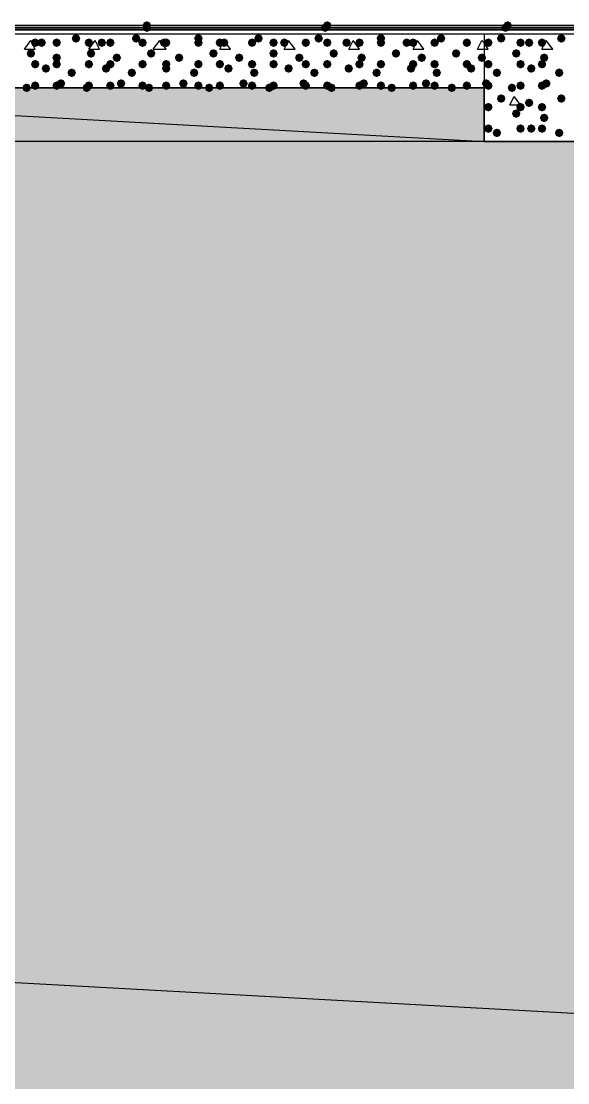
# Model space of a CAD drawing. Header units: millimetres. Extents: x 0 to 420, y 0 to 297.
# Drawn here: x 334.12 to 344.89, y 205.51 to 226.44 of the extents above; entities that cross this region are included whole.
import ezdxf

# ---------------------------------------------------------------- set-up
doc = ezdxf.new("R2010")
doc.units = ezdxf.units.MM
doc.layers.get('0').update_dxf_attribs({"linetype": 'CONTINUOUS'})

msp = doc.modelspace()

# ---------------------------------------------------------------- hatches: boundary and pattern name
at = {"true_color": 0x0000fe}
for points in [[(336.677, 226.356333), (336.652129, 226.296537), (336.592333, 226.271667), (336.532537, 226.296537), (336.507667, 226.356333), (336.532537, 226.416129), (336.592333, 226.441), (336.652129, 226.416129)], [(340.233, 226.356333), (340.208129, 226.296537), (340.148333, 226.271667), (340.088538, 226.296537), (340.063667, 226.356333), (340.088537, 226.416129), (340.148333, 226.441), (340.208129, 226.416129)], [(343.789, 226.356333), (343.764129, 226.296537), (343.704333, 226.271667), (343.644537, 226.296537), (343.619667, 226.356333), (343.644537, 226.416129), (343.704333, 226.441), (343.764129, 226.416129)], [(336.677, 226.314), (336.652129, 226.254204), (336.592333, 226.229333), (336.532537, 226.254204), (336.507667, 226.314), (336.532537, 226.373796), (336.592333, 226.398667), (336.652129, 226.373796)], [(336.677, 226.314), (336.652129, 226.254204), (336.592333, 226.229333), (336.532537, 226.254204), (336.507667, 226.314), (336.532537, 226.373796), (336.592333, 226.398667), (336.652129, 226.373796)], [(336.677, 226.314), (336.652129, 226.254204), (336.592333, 226.229333), (336.532537, 226.254204), (336.507667, 226.314), (336.532537, 226.373796), (336.592333, 226.398667), (336.652129, 226.373796)], [(340.190667, 226.314), (340.165796, 226.254204), (340.106, 226.229333), (340.046204, 226.254204), (340.021333, 226.314), (340.046204, 226.373796), (340.106, 226.398667), (340.165796, 226.373796)], [(340.190667, 226.314), (340.165796, 226.254204), (340.106, 226.229333), (340.046204, 226.254204), (340.021333, 226.314), (340.046204, 226.373796), (340.106, 226.398667), (340.165796, 226.373796)], [(340.190667, 226.314), (340.165796, 226.254204), (340.106, 226.229333), (340.046204, 226.254204), (340.021333, 226.314), (340.046204, 226.373796), (340.106, 226.398667), (340.165796, 226.373796)], [(343.746667, 226.314), (343.721796, 226.254204), (343.662, 226.229333), (343.602204, 226.254204), (343.577333, 226.314), (343.602204, 226.373796), (343.662, 226.398667), (343.721796, 226.373796)], [(343.746667, 226.314), (343.721796, 226.254204), (343.662, 226.229333), (343.602204, 226.254204), (343.577333, 226.314), (343.602204, 226.373796), (343.662, 226.398667), (343.721796, 226.373796)], [(343.746667, 226.314), (343.721796, 226.254204), (343.662, 226.229333), (343.602204, 226.254204), (343.577333, 226.314), (343.602204, 226.373796), (343.662, 226.398667), (343.721796, 226.373796)]]:
    msp.add_hatch(color=0, dxfattribs=at).paths.add_polyline_path(points, flags=0)
at = {"true_color": 0x000007}
h = msp.add_hatch(color=0, dxfattribs=at)
h.paths.add_polyline_path([(32.342667, 226.271667), (32.342667, 226.314)], flags=0)
h.paths.add_polyline_path([(32.342667, 226.271667), (32.342667, 226.314), (380.788333, 226.271667)], flags=0)
h.paths.add_polyline_path([(32.342667, 226.314), (380.788333, 226.271667), (380.788333, 226.314)], flags=0)
at = {"true_color": 0x000008}
for points in [[(334.475667, 226.017667), (334.450796, 225.957871), (334.391, 225.933), (334.331204, 225.957871), (334.306333, 226.017667), (334.331204, 226.077462), (334.391, 226.102333), (334.450796, 226.077463)], [(334.602667, 226.017667), (334.577796, 225.957871), (334.518, 225.933), (334.458204, 225.957871), (334.433333, 226.017667), (334.458204, 226.077462), (334.518, 226.102333), (334.577796, 226.077463)], [(334.899, 226.017667), (334.874129, 225.957871), (334.814333, 225.933), (334.754537, 225.957871), (334.729667, 226.017667), (334.754537, 226.077462), (334.814333, 226.102333), (334.874129, 226.077463)], [(335.28, 226.102333), (335.255129, 226.042537), (335.195333, 226.017667), (335.135538, 226.042537), (335.110667, 226.102333), (335.135537, 226.162129), (335.195333, 226.187), (335.255129, 226.162129)], [(335.534, 226.017667), (335.509129, 225.957871), (335.449333, 225.933), (335.389537, 225.957871), (335.364667, 226.017667), (335.389537, 226.077462), (335.449333, 226.102333), (335.509129, 226.077463)], [(335.788, 226.017667), (335.763129, 225.957871), (335.703333, 225.933), (335.643537, 225.957871), (335.618667, 226.017667), (335.643537, 226.077462), (335.703333, 226.102333), (335.763129, 226.077463)], [(335.957333, 226.017667), (335.932462, 225.957871), (335.872667, 225.933), (335.812871, 225.957871), (335.788, 226.017667), (335.812871, 226.077462), (335.872667, 226.102333), (335.932462, 226.077463)], [(336.465333, 226.102333), (336.440462, 226.042537), (336.380667, 226.017667), (336.320871, 226.042537), (336.296, 226.102333), (336.320871, 226.162129), (336.380667, 226.187), (336.440462, 226.162129)], [(336.592333, 226.017667), (336.567462, 225.957871), (336.507667, 225.933), (336.447871, 225.957871), (336.423, 226.017667), (336.447871, 226.077462), (336.507667, 226.102333), (336.567462, 226.077463)], [(337.015667, 226.017667), (336.990796, 225.957871), (336.931, 225.933), (336.871204, 225.957871), (336.846333, 226.017667), (336.871204, 226.077462), (336.931, 226.102333), (336.990796, 226.077463)], [(337.058, 226.017667), (337.033129, 225.957871), (336.973333, 225.933), (336.913537, 225.957871), (336.888667, 226.017667), (336.913537, 226.077462), (336.973333, 226.102333), (337.033129, 226.077463)], [(337.693, 226.102333), (337.668129, 226.042537), (337.608333, 226.017667), (337.548537, 226.042537), (337.523667, 226.102333), (337.548537, 226.162129), (337.608333, 226.187), (337.668129, 226.162129)], [(337.693, 226.017667), (337.668129, 225.957871), (337.608333, 225.933), (337.548537, 225.957871), (337.523667, 226.017667), (337.548537, 226.077462), (337.608333, 226.102333), (337.668129, 226.077463)], [(338.116333, 226.017667), (338.091462, 225.957871), (338.031667, 225.933), (337.971871, 225.957871), (337.947, 226.017667), (337.971871, 226.077462), (338.031667, 226.102333), (338.091462, 226.077463)], [(338.201, 226.017667), (338.176129, 225.957871), (338.116333, 225.933), (338.056537, 225.957871), (338.031667, 226.017667), (338.056537, 226.077462), (338.116333, 226.102333), (338.176129, 226.077463)], [(338.751333, 226.017667), (338.726462, 225.957871), (338.666667, 225.933), (338.606871, 225.957871), (338.582, 226.017667), (338.606871, 226.077462), (338.666667, 226.102333), (338.726462, 226.077463)], [(338.878333, 226.102333), (338.853462, 226.042537), (338.793667, 226.017667), (338.733871, 226.042537), (338.709, 226.102333), (338.733871, 226.162129), (338.793667, 226.187), (338.853462, 226.162129)], [(339.174667, 226.017667), (339.149796, 225.957871), (339.09, 225.933), (339.030204, 225.957871), (339.005333, 226.017667), (339.030204, 226.077462), (339.09, 226.102333), (339.149796, 226.077463)], [(339.386333, 226.017667), (339.361463, 225.957871), (339.301667, 225.933), (339.241871, 225.957871), (339.217, 226.017667), (339.241871, 226.077462), (339.301667, 226.102333), (339.361462, 226.077463)], [(339.809667, 226.017667), (339.784796, 225.957871), (339.725, 225.933), (339.665204, 225.957871), (339.640333, 226.017667), (339.665204, 226.077462), (339.725, 226.102333), (339.784796, 226.077463)], [(340.063667, 226.102333), (340.038796, 226.042537), (339.979, 226.017667), (339.919204, 226.042537), (339.894333, 226.102333), (339.919204, 226.162129), (339.979, 226.187), (340.038796, 226.162129)], [(340.233, 226.017667), (340.208129, 225.957871), (340.148333, 225.933), (340.088538, 225.957871), (340.063667, 226.017667), (340.088537, 226.077462), (340.148333, 226.102333), (340.208129, 226.077463)], [(340.614, 226.017667), (340.589129, 225.957871), (340.529333, 225.933), (340.469538, 225.957871), (340.444667, 226.017667), (340.469537, 226.077462), (340.529333, 226.102333), (340.589129, 226.077463)], [(340.868, 226.017667), (340.843129, 225.957871), (340.783333, 225.933), (340.723538, 225.957871), (340.698667, 226.017667), (340.723537, 226.077462), (340.783333, 226.102333), (340.843129, 226.077463)], [(341.291333, 226.102333), (341.266462, 226.042537), (341.206667, 226.017667), (341.146871, 226.042537), (341.122, 226.102333), (341.146871, 226.162129), (341.206667, 226.187), (341.266462, 226.162129)], [(341.291333, 226.017667), (341.266462, 225.957871), (341.206667, 225.933), (341.146871, 225.957871), (341.122, 226.017667), (341.146871, 226.077462), (341.206667, 226.102333), (341.266462, 226.077463)], [(341.799333, 226.017667), (341.774462, 225.957871), (341.714667, 225.933), (341.654871, 225.957871), (341.63, 226.017667), (341.654871, 226.077462), (341.714667, 226.102333), (341.774462, 226.077463)], [(341.926333, 226.017667), (341.901462, 225.957871), (341.841667, 225.933), (341.781871, 225.957871), (341.757, 226.017667), (341.781871, 226.077462), (341.841667, 226.102333), (341.901462, 226.077463)], [(342.349667, 226.017667), (342.324796, 225.957871), (342.265, 225.933), (342.205204, 225.957871), (342.180333, 226.017667), (342.205204, 226.077462), (342.265, 226.102333), (342.324796, 226.077463)], [(342.476667, 226.102333), (342.451796, 226.042537), (342.392, 226.017667), (342.332204, 226.042537), (342.307333, 226.102333), (342.332204, 226.162129), (342.392, 226.187), (342.451796, 226.162129)], [(342.984667, 226.017667), (342.959796, 225.957871), (342.9, 225.933), (342.840204, 225.957871), (342.815333, 226.017667), (342.840204, 226.077462), (342.9, 226.102333), (342.959796, 226.077463)], [(342.984667, 226.017667), (342.959796, 225.957871), (342.9, 225.933), (342.840204, 225.957871), (342.815333, 226.017667), (342.840204, 226.077462), (342.9, 226.102333), (342.959796, 226.077463)], [(334.391, 225.806), (334.366129, 225.746204), (334.306333, 225.721333), (334.246537, 225.746204), (334.221667, 225.806), (334.246537, 225.865796), (334.306333, 225.890667), (334.366129, 225.865796)], [(334.899, 225.721333), (334.874129, 225.661537), (334.814333, 225.636667), (334.754537, 225.661537), (334.729667, 225.721333), (334.754537, 225.781129), (334.814333, 225.806), (334.874129, 225.781129)], [(335.576333, 225.806), (335.551462, 225.746204), (335.491667, 225.721333), (335.431871, 225.746204), (335.407, 225.806), (335.431871, 225.865796), (335.491667, 225.890667), (335.551462, 225.865796)], [(336.084333, 225.721333), (336.059463, 225.661537), (335.999667, 225.636667), (335.939871, 225.661537), (335.915, 225.721333), (335.939871, 225.781129), (335.999667, 225.806), (336.059462, 225.781129)], [(336.761667, 225.806), (336.736796, 225.746204), (336.677, 225.721333), (336.617204, 225.746204), (336.592333, 225.806), (336.617204, 225.865796), (336.677, 225.890667), (336.736796, 225.865796)], [(337.312, 225.721333), (337.287129, 225.661537), (337.227333, 225.636667), (337.167537, 225.661537), (337.142667, 225.721333), (337.167537, 225.781129), (337.227333, 225.806), (337.287129, 225.781129)], [(337.989333, 225.806), (337.964462, 225.746204), (337.904667, 225.721333), (337.844871, 225.746204), (337.82, 225.806), (337.844871, 225.865796), (337.904667, 225.890667), (337.964462, 225.865796)], [(338.497333, 225.721333), (338.472462, 225.661537), (338.412667, 225.636667), (338.352871, 225.661537), (338.328, 225.721333), (338.352871, 225.781129), (338.412667, 225.806), (338.472462, 225.781129)], [(339.174667, 225.806), (339.149796, 225.746204), (339.09, 225.721333), (339.030204, 225.746204), (339.005333, 225.806), (339.030204, 225.865796), (339.09, 225.890667), (339.149796, 225.865796)], [(339.682667, 225.721333), (339.657796, 225.661537), (339.598, 225.636667), (339.538204, 225.661537), (339.513333, 225.721333), (339.538204, 225.781129), (339.598, 225.806), (339.657796, 225.781129)], [(340.36, 225.806), (340.335129, 225.746204), (340.275333, 225.721333), (340.215537, 225.746204), (340.190667, 225.806), (340.215537, 225.865796), (340.275333, 225.890667), (340.335129, 225.865796)], [(340.910333, 225.721333), (340.885463, 225.661537), (340.825667, 225.636667), (340.765871, 225.661537), (340.741, 225.721333), (340.765871, 225.781129), (340.825667, 225.806), (340.885462, 225.781129)], [(341.587667, 225.806), (341.562796, 225.746204), (341.503, 225.721333), (341.443204, 225.746204), (341.418333, 225.806), (341.443204, 225.865796), (341.503, 225.890667), (341.562796, 225.865796)], [(342.095667, 225.721333), (342.070796, 225.661537), (342.011, 225.636667), (341.951204, 225.661537), (341.926333, 225.721333), (341.951204, 225.781129), (342.011, 225.806), (342.070796, 225.781129)], [(342.773, 225.806), (342.748129, 225.746204), (342.688333, 225.721333), (342.628537, 225.746204), (342.603667, 225.806), (342.628537, 225.865796), (342.688333, 225.890667), (342.748129, 225.865796)], [(343.281, 225.721333), (343.256129, 225.661537), (343.196333, 225.636667), (343.136537, 225.661537), (343.111667, 225.721333), (343.136537, 225.781129), (343.196333, 225.806), (343.256129, 225.781129)], [(334.475667, 225.594333), (334.450796, 225.534538), (334.391, 225.509667), (334.331204, 225.534538), (334.306333, 225.594333), (334.331204, 225.654129), (334.391, 225.679), (334.450796, 225.654129)], [(334.687333, 225.509667), (334.662462, 225.449871), (334.602667, 225.425), (334.542871, 225.449871), (334.518, 225.509667), (334.542871, 225.569462), (334.602667, 225.594333), (334.662462, 225.569463)], [(334.899, 225.594333), (334.874129, 225.534538), (334.814333, 225.509667), (334.754537, 225.534538), (334.729667, 225.594333), (334.754537, 225.654129), (334.814333, 225.679), (334.874129, 225.654129)], [(335.534, 225.594333), (335.509129, 225.534538), (335.449333, 225.509667), (335.389537, 225.534538), (335.364667, 225.594333), (335.389537, 225.654129), (335.449333, 225.679), (335.509129, 225.654129)], [(335.872667, 225.509667), (335.847796, 225.449871), (335.788, 225.425), (335.728204, 225.449871), (335.703333, 225.509667), (335.728204, 225.569462), (335.788, 225.594333), (335.847796, 225.569463)], [(335.957333, 225.594333), (335.932462, 225.534538), (335.872667, 225.509667), (335.812871, 225.534538), (335.788, 225.594333), (335.812871, 225.654129), (335.872667, 225.679), (335.932462, 225.654129)], [(336.592333, 225.594333), (336.567462, 225.534538), (336.507667, 225.509667), (336.447871, 225.534538), (336.423, 225.594333), (336.447871, 225.654129), (336.507667, 225.679), (336.567462, 225.654129)], [(337.058, 225.594333), (337.033129, 225.534538), (336.973333, 225.509667), (336.913537, 225.534538), (336.888667, 225.594333), (336.913537, 225.654129), (336.973333, 225.679), (337.033129, 225.654129)], [(337.058, 225.509667), (337.033129, 225.449871), (336.973333, 225.425), (336.913537, 225.449871), (336.888667, 225.509667), (336.913537, 225.569462), (336.973333, 225.594333), (337.033129, 225.569463)], [(337.693, 225.594333), (337.668129, 225.534538), (337.608333, 225.509667), (337.548537, 225.534538), (337.523667, 225.594333), (337.548537, 225.654129), (337.608333, 225.679), (337.668129, 225.654129)], [(338.116333, 225.594333), (338.091462, 225.534538), (338.031667, 225.509667), (337.971871, 225.534538), (337.947, 225.594333), (337.971871, 225.654129), (338.031667, 225.679), (338.091462, 225.654129)], [(338.285667, 225.509667), (338.260796, 225.449871), (338.201, 225.425), (338.141204, 225.449871), (338.116333, 225.509667), (338.141204, 225.569462), (338.201, 225.594333), (338.260796, 225.569463)], [(338.751333, 225.594333), (338.726462, 225.534538), (338.666667, 225.509667), (338.606871, 225.534538), (338.582, 225.594333), (338.606871, 225.654129), (338.666667, 225.679), (338.726462, 225.654129)], [(339.174667, 225.594333), (339.149796, 225.534538), (339.09, 225.509667), (339.030204, 225.534538), (339.005333, 225.594333), (339.030204, 225.654129), (339.09, 225.679), (339.149796, 225.654129)], [(339.471, 225.509667), (339.446129, 225.449871), (339.386333, 225.425), (339.326537, 225.449871), (339.301667, 225.509667), (339.326537, 225.569462), (339.386333, 225.594333), (339.446129, 225.569463)], [(339.809667, 225.594333), (339.784796, 225.534538), (339.725, 225.509667), (339.665204, 225.534538), (339.640333, 225.594333), (339.665204, 225.654129), (339.725, 225.679), (339.784796, 225.654129)], [(340.233, 225.594333), (340.208129, 225.534538), (340.148333, 225.509667), (340.088538, 225.534538), (340.063667, 225.594333), (340.088537, 225.654129), (340.148333, 225.679), (340.208129, 225.654129)], [(340.656333, 225.509667), (340.631463, 225.449871), (340.571667, 225.425), (340.511871, 225.449871), (340.487, 225.509667), (340.511871, 225.569462), (340.571667, 225.594333), (340.631462, 225.569463)], [(340.868, 225.594333), (340.843129, 225.534538), (340.783333, 225.509667), (340.723538, 225.534538), (340.698667, 225.594333), (340.723537, 225.654129), (340.783333, 225.679), (340.843129, 225.654129)], [(341.291333, 225.594333), (341.266462, 225.534538), (341.206667, 225.509667), (341.146871, 225.534538), (341.122, 225.594333), (341.146871, 225.654129), (341.206667, 225.679), (341.266462, 225.654129)], [(341.884, 225.509667), (341.859129, 225.449871), (341.799333, 225.425), (341.739537, 225.449871), (341.714667, 225.509667), (341.739537, 225.569462), (341.799333, 225.594333), (341.859129, 225.569463)], [(341.926333, 225.594333), (341.901462, 225.534538), (341.841667, 225.509667), (341.781871, 225.534538), (341.757, 225.594333), (341.781871, 225.654129), (341.841667, 225.679), (341.901462, 225.654129)], [(342.349667, 225.594333), (342.324796, 225.534538), (342.265, 225.509667), (342.205204, 225.534538), (342.180333, 225.594333), (342.205204, 225.654129), (342.265, 225.679), (342.324796, 225.654129)], [(342.984667, 225.594333), (342.959796, 225.534538), (342.9, 225.509667), (342.840204, 225.534538), (342.815333, 225.594333), (342.840204, 225.654129), (342.9, 225.679), (342.959796, 225.654129)], [(343.069333, 225.509667), (343.044462, 225.449871), (342.984667, 225.425), (342.924871, 225.449871), (342.9, 225.509667), (342.924871, 225.569462), (342.984667, 225.594333), (343.044462, 225.569463)], [(335.195333, 225.425), (335.170462, 225.365204), (335.110667, 225.340333), (335.050871, 225.365204), (335.026, 225.425), (335.050871, 225.484796), (335.110667, 225.509667), (335.170462, 225.484796)], [(336.380667, 225.425), (336.355796, 225.365204), (336.296, 225.340333), (336.236204, 225.365204), (336.211333, 225.425), (336.236204, 225.484796), (336.296, 225.509667), (336.355796, 225.484796)], [(337.608333, 225.425), (337.583463, 225.365204), (337.523667, 225.340333), (337.463871, 225.365204), (337.439, 225.425), (337.463871, 225.484796), (337.523667, 225.509667), (337.583462, 225.484796)], [(338.793667, 225.425), (338.768796, 225.365204), (338.709, 225.340333), (338.649204, 225.365204), (338.624333, 225.425), (338.649204, 225.484796), (338.709, 225.509667), (338.768796, 225.484796)], [(339.979, 225.425), (339.954129, 225.365204), (339.894333, 225.340333), (339.834538, 225.365204), (339.809667, 225.425), (339.834537, 225.484796), (339.894333, 225.509667), (339.954129, 225.484796)], [(341.206667, 225.425), (341.181796, 225.365204), (341.122, 225.340333), (341.062204, 225.365204), (341.037333, 225.425), (341.062204, 225.484796), (341.122, 225.509667), (341.181796, 225.484796)], [(342.392, 225.425), (342.367129, 225.365204), (342.307333, 225.340333), (342.247538, 225.365204), (342.222667, 225.425), (342.247537, 225.484796), (342.307333, 225.509667), (342.367129, 225.484796)], [(334.306333, 225.128667), (334.281462, 225.068871), (334.221667, 225.044), (334.161871, 225.068871), (334.137, 225.128667), (334.161871, 225.188462), (334.221667, 225.213333), (334.281462, 225.188463)], [(334.475667, 225.171), (334.450796, 225.111204), (334.391, 225.086333), (334.331204, 225.111204), (334.306333, 225.171), (334.331204, 225.230796), (334.391, 225.255667), (334.450796, 225.230796)], [(334.899, 225.171), (334.874129, 225.111204), (334.814333, 225.086333), (334.754537, 225.111204), (334.729667, 225.171), (334.754537, 225.230796), (334.814333, 225.255667), (334.874129, 225.230796)], [(334.983667, 225.213333), (334.958796, 225.153537), (334.899, 225.128667), (334.839204, 225.153537), (334.814333, 225.213333), (334.839204, 225.273129), (334.899, 225.298), (334.958796, 225.273129)], [(335.491667, 225.128667), (335.466796, 225.068871), (335.407, 225.044), (335.347204, 225.068871), (335.322333, 225.128667), (335.347204, 225.188462), (335.407, 225.213333), (335.466796, 225.188463)], [(335.534, 225.171), (335.509129, 225.111204), (335.449333, 225.086333), (335.389537, 225.111204), (335.364667, 225.171), (335.389537, 225.230796), (335.449333, 225.255667), (335.509129, 225.230796)], [(335.957333, 225.171), (335.932462, 225.111204), (335.872667, 225.086333), (335.812871, 225.111204), (335.788, 225.171), (335.812871, 225.230796), (335.872667, 225.255667), (335.932462, 225.230796)], [(336.169, 225.213333), (336.144129, 225.153537), (336.084333, 225.128667), (336.024537, 225.153537), (335.999667, 225.213333), (336.024537, 225.273129), (336.084333, 225.298), (336.144129, 225.273129)], [(336.592333, 225.171), (336.567462, 225.111204), (336.507667, 225.086333), (336.447871, 225.111204), (336.423, 225.171), (336.447871, 225.230796), (336.507667, 225.255667), (336.567462, 225.230796)], [(336.719333, 225.128667), (336.694462, 225.068871), (336.634667, 225.044), (336.574871, 225.068871), (336.55, 225.128667), (336.574871, 225.188462), (336.634667, 225.213333), (336.694462, 225.188463)], [(337.058, 225.171), (337.033129, 225.111204), (336.973333, 225.086333), (336.913537, 225.111204), (336.888667, 225.171), (336.913537, 225.230796), (336.973333, 225.255667), (337.033129, 225.230796)], [(337.396667, 225.213333), (337.371796, 225.153537), (337.312, 225.128667), (337.252204, 225.153537), (337.227333, 225.213333), (337.252204, 225.273129), (337.312, 225.298), (337.371796, 225.273129)], [(337.693, 225.171), (337.668129, 225.111204), (337.608333, 225.086333), (337.548537, 225.111204), (337.523667, 225.171), (337.548537, 225.230796), (337.608333, 225.255667), (337.668129, 225.230796)], [(337.904667, 225.128667), (337.879796, 225.068871), (337.82, 225.044), (337.760204, 225.068871), (337.735333, 225.128667), (337.760204, 225.188462), (337.82, 225.213333), (337.879796, 225.188463)], [(338.116333, 225.171), (338.091462, 225.111204), (338.031667, 225.086333), (337.971871, 225.111204), (337.947, 225.171), (337.971871, 225.230796), (338.031667, 225.255667), (338.091462, 225.230796)], [(338.582, 225.213333), (338.557129, 225.153537), (338.497333, 225.128667), (338.437538, 225.153537), (338.412667, 225.213333), (338.437537, 225.273129), (338.497333, 225.298), (338.557129, 225.273129)], [(338.751333, 225.171), (338.726462, 225.111204), (338.666667, 225.086333), (338.606871, 225.111204), (338.582, 225.171), (338.606871, 225.230796), (338.666667, 225.255667), (338.726462, 225.230796)], [(339.09, 225.128667), (339.065129, 225.068871), (339.005333, 225.044), (338.945538, 225.068871), (338.920667, 225.128667), (338.945537, 225.188462), (339.005333, 225.213333), (339.065129, 225.188463)], [(339.174667, 225.171), (339.149796, 225.111204), (339.09, 225.086333), (339.030204, 225.111204), (339.005333, 225.171), (339.030204, 225.230796), (339.09, 225.255667), (339.149796, 225.230796)], [(339.767333, 225.213333), (339.742462, 225.153537), (339.682667, 225.128667), (339.622871, 225.153537), (339.598, 225.213333), (339.622871, 225.273129), (339.682667, 225.298), (339.742462, 225.273129)], [(339.809667, 225.171), (339.784796, 225.111204), (339.725, 225.086333), (339.665204, 225.111204), (339.640333, 225.171), (339.665204, 225.230796), (339.725, 225.255667), (339.784796, 225.230796)], [(340.233, 225.171), (340.208129, 225.111204), (340.148333, 225.086333), (340.088538, 225.111204), (340.063667, 225.171), (340.088537, 225.230796), (340.148333, 225.255667), (340.208129, 225.230796)], [(340.317667, 225.128667), (340.292796, 225.068871), (340.233, 225.044), (340.173204, 225.068871), (340.148333, 225.128667), (340.173204, 225.188462), (340.233, 225.213333), (340.292796, 225.188463)], [(340.868, 225.171), (340.843129, 225.111204), (340.783333, 225.086333), (340.723538, 225.111204), (340.698667, 225.171), (340.723537, 225.230796), (340.783333, 225.255667), (340.843129, 225.230796)], [(340.952667, 225.213333), (340.927796, 225.153537), (340.868, 225.128667), (340.808204, 225.153537), (340.783333, 225.213333), (340.808204, 225.273129), (340.868, 225.298), (340.927796, 225.273129)], [(341.291333, 225.171), (341.266462, 225.111204), (341.206667, 225.086333), (341.146871, 225.111204), (341.122, 225.171), (341.146871, 225.230796), (341.206667, 225.255667), (341.266462, 225.230796)], [(341.503, 225.128667), (341.478129, 225.068871), (341.418333, 225.044), (341.358538, 225.068871), (341.333667, 225.128667), (341.358537, 225.188462), (341.418333, 225.213333), (341.478129, 225.188463)], [(341.926333, 225.171), (341.901462, 225.111204), (341.841667, 225.086333), (341.781871, 225.111204), (341.757, 225.171), (341.781871, 225.230796), (341.841667, 225.255667), (341.901462, 225.230796)], [(342.180333, 225.213333), (342.155463, 225.153537), (342.095667, 225.128667), (342.035871, 225.153537), (342.011, 225.213333), (342.035871, 225.273129), (342.095667, 225.298), (342.155462, 225.273129)], [(342.349667, 225.171), (342.324796, 225.111204), (342.265, 225.086333), (342.205204, 225.111204), (342.180333, 225.171), (342.205204, 225.230796), (342.265, 225.255667), (342.324796, 225.230796)], [(342.688333, 225.128667), (342.663462, 225.068871), (342.603667, 225.044), (342.543871, 225.068871), (342.519, 225.128667), (342.543871, 225.188462), (342.603667, 225.213333), (342.663462, 225.188463)], [(342.984667, 225.171), (342.959796, 225.111204), (342.9, 225.086333), (342.840204, 225.111204), (342.815333, 225.171), (342.840204, 225.230796), (342.9, 225.255667), (342.959796, 225.230796)]]:
    msp.add_hatch(color=0, dxfattribs=at).paths.add_polyline_path(points, flags=0)
at = {"true_color": 0x000007}
for points in [[(343.408, 226.017667), (343.383129, 225.957871), (343.323333, 225.933), (343.263537, 225.957871), (343.238667, 226.017667), (343.263537, 226.077462), (343.323333, 226.102333), (343.383129, 226.077463)], [(343.662, 226.102333), (343.637129, 226.042537), (343.577333, 226.017667), (343.517538, 226.042537), (343.492667, 226.102333), (343.517537, 226.162129), (343.577333, 226.187), (343.637129, 226.162129)], [(344.043, 226.017667), (344.018129, 225.957871), (343.958333, 225.933), (343.898537, 225.957871), (343.873667, 226.017667), (343.898537, 226.077462), (343.958333, 226.102333), (344.018129, 226.077463)], [(344.212333, 226.017667), (344.187462, 225.957871), (344.127667, 225.933), (344.067871, 225.957871), (344.043, 226.017667), (344.067871, 226.077462), (344.127667, 226.102333), (344.187462, 226.077463)], [(344.466333, 226.017667), (344.441462, 225.957871), (344.381667, 225.933), (344.321871, 225.957871), (344.297, 226.017667), (344.321871, 226.077462), (344.381667, 226.102333), (344.441462, 226.077463)], [(344.847333, 226.102333), (344.822462, 226.042537), (344.762667, 226.017667), (344.702871, 226.042537), (344.678, 226.102333), (344.702871, 226.162129), (344.762667, 226.187), (344.822462, 226.162129)], [(343.958333, 225.806), (343.933463, 225.746204), (343.873667, 225.721333), (343.813871, 225.746204), (343.789, 225.806), (343.813871, 225.865796), (343.873667, 225.890667), (343.933462, 225.865796)], [(344.508667, 225.721333), (344.483796, 225.661537), (344.424, 225.636667), (344.364204, 225.661537), (344.339333, 225.721333), (344.364204, 225.781129), (344.424, 225.806), (344.483796, 225.781129)], [(343.408, 225.594333), (343.383129, 225.534538), (343.323333, 225.509667), (343.263537, 225.534538), (343.238667, 225.594333), (343.263537, 225.654129), (343.323333, 225.679), (343.383129, 225.654129)], [(344.043, 225.594333), (344.018129, 225.534538), (343.958333, 225.509667), (343.898537, 225.534538), (343.873667, 225.594333), (343.898537, 225.654129), (343.958333, 225.679), (344.018129, 225.654129)], [(344.254667, 225.509667), (344.229796, 225.449871), (344.17, 225.425), (344.110204, 225.449871), (344.085333, 225.509667), (344.110204, 225.569462), (344.17, 225.594333), (344.229796, 225.569463)], [(344.466333, 225.594333), (344.441462, 225.534538), (344.381667, 225.509667), (344.321871, 225.534538), (344.297, 225.594333), (344.321871, 225.654129), (344.381667, 225.679), (344.441462, 225.654129)], [(343.577333, 225.425), (343.552462, 225.365204), (343.492667, 225.340333), (343.432871, 225.365204), (343.408, 225.425), (343.432871, 225.484796), (343.492667, 225.509667), (343.552462, 225.484796)], [(344.805, 225.425), (344.780129, 225.365204), (344.720333, 225.340333), (344.660538, 225.365204), (344.635667, 225.425), (344.660537, 225.484796), (344.720333, 225.509667), (344.780129, 225.484796)], [(343.365667, 225.213333), (343.340796, 225.153537), (343.281, 225.128667), (343.221204, 225.153537), (343.196333, 225.213333), (343.221204, 225.273129), (343.281, 225.298), (343.340796, 225.273129)], [(343.408, 225.171), (343.383129, 225.111204), (343.323333, 225.086333), (343.263537, 225.111204), (343.238667, 225.171), (343.263537, 225.230796), (343.323333, 225.255667), (343.383129, 225.230796)], [(343.873667, 225.128667), (343.848796, 225.068871), (343.789, 225.044), (343.729204, 225.068871), (343.704333, 225.128667), (343.729204, 225.188462), (343.789, 225.213333), (343.848796, 225.188463)], [(344.043, 225.171), (344.018129, 225.111204), (343.958333, 225.086333), (343.898537, 225.111204), (343.873667, 225.171), (343.898537, 225.230796), (343.958333, 225.255667), (344.018129, 225.230796)], [(344.466333, 225.171), (344.441462, 225.111204), (344.381667, 225.086333), (344.321871, 225.111204), (344.297, 225.171), (344.321871, 225.230796), (344.381667, 225.255667), (344.441462, 225.230796)], [(344.551, 225.213333), (344.526129, 225.153537), (344.466333, 225.128667), (344.406538, 225.153537), (344.381667, 225.213333), (344.406537, 225.273129), (344.466333, 225.298), (344.526129, 225.273129)], [(343.662, 224.917), (343.637129, 224.857204), (343.577333, 224.832333), (343.517538, 224.857204), (343.492667, 224.917), (343.517537, 224.976796), (343.577333, 225.001667), (343.637129, 224.976796)], [(344.847333, 224.917), (344.822462, 224.857204), (344.762667, 224.832333), (344.702871, 224.857204), (344.678, 224.917), (344.702871, 224.976796), (344.762667, 225.001667), (344.822462, 224.976796)], [(343.408, 224.747667), (343.383129, 224.687871), (343.323333, 224.663), (343.263537, 224.687871), (343.238667, 224.747667), (343.263537, 224.807462), (343.323333, 224.832333), (343.383129, 224.807463)], [(344.043, 224.747667), (344.018129, 224.687871), (343.958333, 224.663), (343.898537, 224.687871), (343.873667, 224.747667), (343.898537, 224.807462), (343.958333, 224.832333), (344.018129, 224.807463)], [(344.212333, 224.832333), (344.187462, 224.772537), (344.127667, 224.747667), (344.067871, 224.772537), (344.043, 224.832333), (344.067871, 224.892129), (344.127667, 224.917), (344.187462, 224.892129)], [(344.466333, 224.747667), (344.441462, 224.687871), (344.381667, 224.663), (344.321871, 224.687871), (344.297, 224.747667), (344.321871, 224.807462), (344.381667, 224.832333), (344.441462, 224.807463)], [(343.958333, 224.620667), (343.933463, 224.560871), (343.873667, 224.536), (343.813871, 224.560871), (343.789, 224.620667), (343.813871, 224.680462), (343.873667, 224.705333), (343.933462, 224.680463)], [(344.508667, 224.536), (344.483796, 224.476204), (344.424, 224.451333), (344.364204, 224.476204), (344.339333, 224.536), (344.364204, 224.595796), (344.424, 224.620667), (344.483796, 224.595796)], [(343.408, 224.324333), (343.383129, 224.264537), (343.323333, 224.239667), (343.263537, 224.264537), (343.238667, 224.324333), (343.263537, 224.384129), (343.323333, 224.409), (343.383129, 224.384129)], [(344.043, 224.324333), (344.018129, 224.264537), (343.958333, 224.239667), (343.898537, 224.264537), (343.873667, 224.324333), (343.898537, 224.384129), (343.958333, 224.409), (344.018129, 224.384129)], [(344.254667, 224.324333), (344.229796, 224.264537), (344.17, 224.239667), (344.110204, 224.264537), (344.085333, 224.324333), (344.110204, 224.384129), (344.17, 224.409), (344.229796, 224.384129)], [(344.466333, 224.324333), (344.441462, 224.264537), (344.381667, 224.239667), (344.321871, 224.264537), (344.297, 224.324333), (344.321871, 224.384129), (344.381667, 224.409), (344.441462, 224.384129)], [(343.577333, 224.239667), (343.552462, 224.179871), (343.492667, 224.155), (343.432871, 224.179871), (343.408, 224.239667), (343.432871, 224.299462), (343.492667, 224.324333), (343.552462, 224.299463)], [(344.805, 224.239667), (344.780129, 224.179871), (344.720333, 224.155), (344.660538, 224.179871), (344.635667, 224.239667), (344.660537, 224.299462), (344.720333, 224.324333), (344.780129, 224.299463)]]:
    msp.add_hatch(color=0, dxfattribs=at).paths.add_polyline_path(points, flags=0)
at = {"true_color": 0x000008}
h = msp.add_hatch(color=0, dxfattribs=at)
h.paths.add_polyline_path([(343.238667, 225.128667), (324.146333, 225.128667), (343.238667, 224.070333)], flags=0)
h.paths.add_polyline_path([(324.146333, 225.128667), (343.238667, 224.070333), (324.146333, 224.070333)], flags=0)
h = msp.add_hatch(color=0, dxfattribs=at)
h.paths.add_polyline_path([(379.603, 224.070333), (33.528, 224.070333), (379.603, 204.978)], flags=0)
h.paths.add_polyline_path([(33.528, 224.070333), (379.603, 204.978), (33.528, 204.978)], flags=0)

# ---------------------------------------------------------------- linework, layer by layer
at = {"color": 0, "true_color": 0x000007}
for points in [[(32.300333, 226.356333), (380.788333, 226.356333), (32.300333, 226.314), (380.788333, 226.314)], [(380.788333, 226.356333), (32.300333, 226.356333), (32.300333, 226.314)], [(380.788333, 226.314), (32.342667, 226.314), (32.300333, 226.314)], [(32.342667, 226.314), (380.788333, 226.314)], [(32.342667, 226.271667), (380.788333, 226.271667)], [(343.238667, 226.187), (324.146333, 226.187)], [(343.323333, 225.890667), (343.238667, 226.017667)], [(344.381667, 225.890667), (344.466333, 226.06)], [(344.593333, 225.890667), (344.466333, 226.06)], [(343.238667, 225.890667), (343.323333, 225.890667)], [(344.381667, 225.890667), (344.593333, 225.890667)], [(324.146333, 225.128667), (343.238667, 225.128667)], [(343.746667, 224.79), (343.831333, 224.959333)], [(343.746667, 224.79), (343.958333, 224.79)], [(343.958333, 224.79), (343.831333, 224.959333)]]:
    msp.add_lwpolyline(points, dxfattribs=at)
for points in [[(32.342667, 226.314), (380.788333, 226.314)], [(32.342667, 226.271667), (32.342667, 226.314), (380.788333, 226.271667)], [(32.342667, 226.314), (380.788333, 226.271667), (380.788333, 226.314)], [(343.238667, 226.187), (343.238667, 224.070333), (345.355333, 224.070333), (345.355333, 226.187)]]:
    msp.add_lwpolyline(points, close=True, dxfattribs=at)
at = {"color": 0, "true_color": 0x000008}
for points in [[(334.179333, 225.890667), (334.306333, 226.06)], [(334.391, 225.890667), (334.306333, 226.06)], [(335.449333, 225.890667), (335.576333, 226.06)], [(335.661, 225.890667), (335.576333, 226.06)], [(336.719333, 225.890667), (336.846333, 226.06)], [(336.973333, 225.890667), (336.846333, 226.06)], [(338.031667, 225.890667), (338.116333, 226.06)], [(338.243333, 225.890667), (338.116333, 226.06)], [(339.301667, 225.890667), (339.386333, 226.06)], [(339.513333, 225.890667), (339.386333, 226.06)], [(340.571667, 225.890667), (340.656333, 226.06)], [(340.783333, 225.890667), (340.656333, 226.06)], [(341.841667, 225.890667), (341.926333, 226.06)], [(342.053333, 225.890667), (341.926333, 226.06)], [(343.111667, 225.890667), (343.196333, 226.06)], [(343.238667, 226.017667), (343.196333, 226.06)], [(334.179333, 225.890667), (334.391, 225.890667)], [(335.449333, 225.890667), (335.661, 225.890667)], [(336.719333, 225.890667), (336.973333, 225.890667)], [(338.031667, 225.890667), (338.243333, 225.890667)], [(339.301667, 225.890667), (339.513333, 225.890667)], [(340.571667, 225.890667), (340.783333, 225.890667)], [(341.841667, 225.890667), (342.053333, 225.890667)], [(343.111667, 225.890667), (343.238667, 225.890667)]]:
    msp.add_lwpolyline(points, dxfattribs=at)
for points in [[(343.238667, 225.128667), (324.146333, 225.128667), (343.238667, 224.070333)], [(324.146333, 225.128667), (343.238667, 224.070333), (324.146333, 224.070333)], [(379.603, 224.070333), (33.528, 224.070333), (379.603, 204.978)], [(33.528, 224.070333), (379.603, 204.978), (33.528, 204.978)]]:
    msp.add_lwpolyline(points, close=True, dxfattribs=at)

doc.saveas('drawing.dxf')
